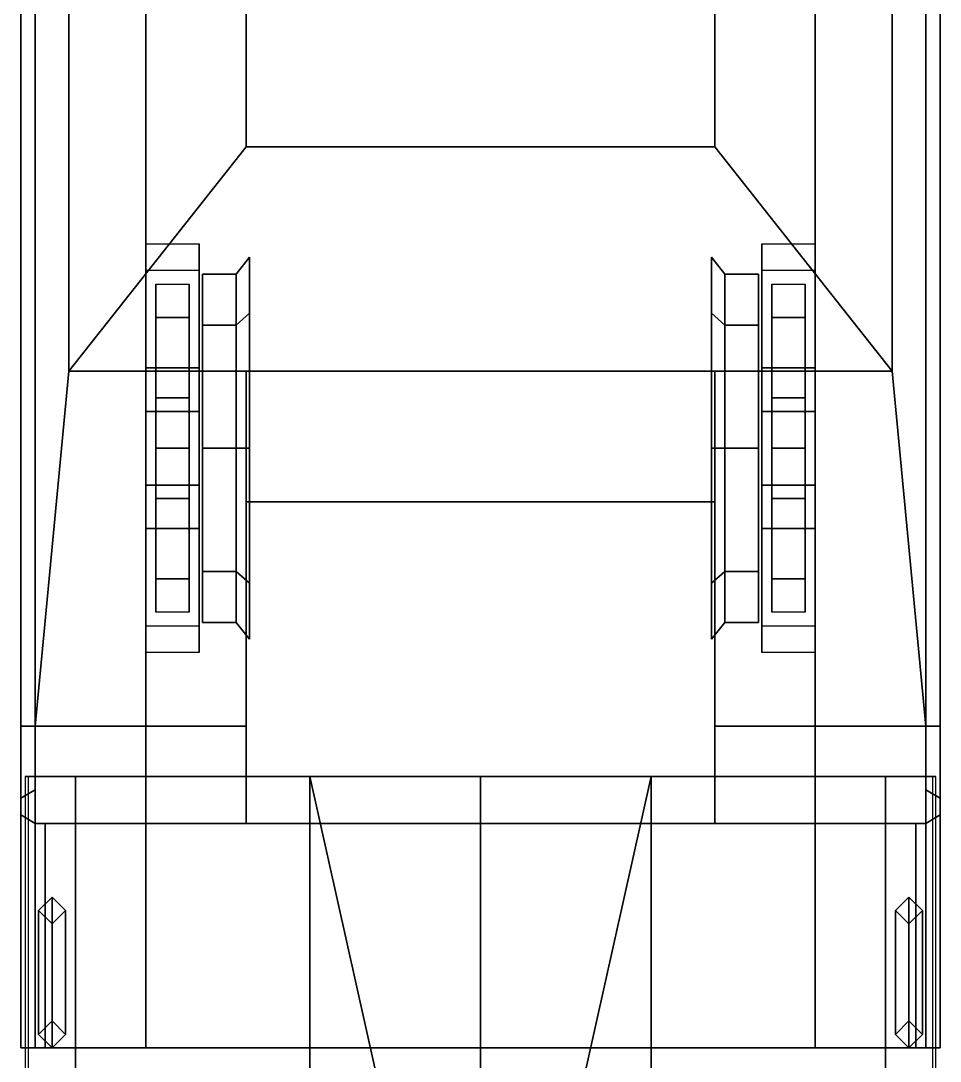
# Model space of a CAD drawing. Header units: millimetres. Extents: x -1.5 to 1.5, y -9 to 19.4.
# Drawn here: x -1.373 to 1.373, y 2.06 to 5.166 of the extents above; entities that cross this region are included whole.
import ezdxf

# ---------------------------------------------------------------- set-up
doc = ezdxf.new("R2010")
doc.units = ezdxf.units.MM
doc.header["$MEASUREMENT"] = 0
doc.layers.add('cab', color=3, linetype='Continuous')
doc.layers.add('wheels', color=2, linetype='Continuous')

msp = doc.modelspace()

# ---------------------------------------------------------------- linework, layer by layer
for points in [[(-1.33, 8.88, 3.1), (-1.3733, 8.855, 3.075), (-1.3733, 3.06, 3.075), (-1.33, 3.06, 3.1)], [(-1.3733, 8.855, 3.075), (-1.3733, 8.805, 3.025), (-1.3733, 3.06, 3.025), (-1.3733, 3.06, 3.075)], [(-1.33, 8.88, 3.1), (-1.33, 3.06, 3.1), (-1.23, 4.12, 3.1), (-1.23, 6.8, 3.1)], [(1.23, 6.8, 3.1), (1.23, 4.12, 3.1), (1.33, 3.06, 3.1), (1.33, 8.88, 3.1)], [(1.3733, 8.855, 3.075), (1.33, 8.88, 3.1), (1.33, 3.06, 3.1), (1.3733, 3.06, 3.075)], [(1.3733, 8.805, 3.025), (1.3733, 8.855, 3.075), (1.3733, 3.06, 3.075), (1.3733, 3.06, 3.025)], [(-1.3733, 8.805, 3.025), (-1.33, 8.78, 3), (-1.33, 3.06, 3), (-1.3733, 3.06, 3.025)], [(-1, 8.8, 0.91), (-1, 2.1, 0.91), (-1, 2.1, 1.2), (-1, 8.8, 1.2)], [(1, 8.8, 0.91), (1, 2.1, 0.91), (-1, 2.1, 0.91), (-1, 8.8, 0.91)], [(1, 2.1, 1.2), (1, 2.1, 0.91), (1, 8.8, 0.91), (1, 8.8, 1.2)], [(1.33, 8.78, 3), (1.3733, 8.805, 3.025), (1.3733, 3.06, 3.025), (1.33, 3.06, 3)], [(-1.33, 8.78, 1.2), (-1.33, 2.87, 2.54), (-1.33, 3.06, 3), (-1.33, 8.78, 3)], [(-1.33, 8.78, 1.2), (-1.33, 2.77, 1.2), (-1.33, 2.77, 2.54), (-1.33, 2.87, 2.54)], [(1.33, 3.06, 3), (1.33, 2.87, 2.54), (1.33, 8.78, 1.2), (1.33, 8.78, 3)], [(1.33, 2.77, 2.54), (1.33, 2.77, 1.2), (1.33, 8.78, 1.2), (1.33, 2.87, 2.54)], [(-1.23, 4.12, 3.1), (-1.23, 4.12, 2.67), (-1.23, 6.8, 2.67), (-1.23, 6.8, 3.1)], [(-1.23, 4.12, 2.67), (-0.7, 4.79, 3.21), (-0.7, 6.17, 3.21), (-1.23, 6.8, 2.67)], [(0.7, 4.79, 3.21), (1.23, 4.12, 2.67), (1.23, 6.8, 2.67), (0.7, 6.17, 3.21)], [(1.23, 4.12, 2.67), (1.23, 4.12, 3.1), (1.23, 6.8, 3.1), (1.23, 6.8, 2.67)], [(-0.7, 4.79, 3.21), (0.7, 4.79, 3.21), (0.7, 6.17, 3.21), (-0.7, 6.17, 3.21)], [(-1.23, 4.12, 2.67), (1.23, 4.12, 2.67), (0.7, 4.79, 3.21), (-0.7, 4.79, 3.21)], [(-0.84, 4.5, 0.91), (-0.84, 4.13, 0.44), (-1, 4.13, 0.44), (-1, 4.5, 0.91)], [(-1, 4.5, 0.91), (-1, 4.13, 0.44), (-1, 4.13, 0.58), (-1, 4.42, 0.91)], [(-0.84, 4.13, 0.58), (-0.84, 4.13, 0.44), (-0.84, 4.5, 0.91), (-0.84, 4.42, 0.91)], [(0.84, 4.5, 0.91), (0.84, 4.13, 0.44), (0.84, 4.13, 0.58), (0.84, 4.42, 0.91)], [(1, 4.5, 0.91), (1, 4.13, 0.44), (0.84, 4.13, 0.44), (0.84, 4.5, 0.91)], [(1, 4.13, 0.58), (1, 4.13, 0.44), (1, 4.5, 0.91), (1, 4.42, 0.91)], [(-1, 4.42, 0.91), (-1, 4.13, 0.58), (-0.84, 4.13, 0.58), (-0.84, 4.42, 0.91)], [(0.84, 4.42, 0.91), (0.84, 4.13, 0.58), (1, 4.13, 0.58), (1, 4.42, 0.91)], [(-0.97, 4.38, 0.91), (-0.97, 3.89, 0.66), (-0.97, 3.89, 0.66), (-0.97, 3.4, 0.91)], [(-0.97, 4.28, 0.79), (-0.97, 4.04, 0.67), (-0.97, 3.89, 0.66), (-0.97, 4.38, 0.91)], [(-0.87, 4.38, 0.91), (-0.87, 4.28, 0.79), (-0.97, 4.28, 0.79), (-0.97, 4.38, 0.91)], [(-0.87, 3.4, 0.91), (-0.87, 3.89, 0.66), (-0.87, 4.38, 0.91)], [(-0.87, 3.89, 0.66), (-0.87, 4.04, 0.67), (-0.87, 4.28, 0.79), (-0.87, 4.38, 0.91)], [(0.87, 4.38, 0.91), (0.87, 3.89, 0.66), (0.87, 3.89, 0.66), (0.87, 3.4, 0.91)], [(0.97, 4.38, 0.91), (0.97, 4.28, 0.79), (0.87, 4.28, 0.79), (0.87, 4.38, 0.91)], [(0.87, 4.28, 0.79), (0.87, 4.04, 0.67), (0.87, 3.89, 0.66), (0.87, 4.38, 0.91)], [(0.97, 3.4, 0.91), (0.97, 3.89, 0.66), (0.97, 4.38, 0.91)], [(0.97, 3.89, 0.66), (0.97, 4.04, 0.67), (0.97, 4.28, 0.79), (0.97, 4.38, 0.91)], [(-0.87, 4.28, 0.79), (-0.87, 4.04, 0.67), (-0.97, 4.04, 0.67), (-0.97, 4.28, 0.79)], [(0.97, 4.28, 0.79), (0.97, 4.04, 0.67), (0.87, 4.04, 0.67), (0.87, 4.28, 0.79)], [(-1.23, 4.12, 3.1), (-1.33, 3.06, 3.1), (-0.7, 3.06, 3.1), (-0.7, 4.12, 3.1)], [(-0.7, 4.12, 3.1), (-0.7, 4.12, 2.67), (-1.23, 4.12, 2.67), (-1.23, 4.12, 3.1)], [(-0.84, 4.13, 0.44), (-0.84, 4.13, 0.19), (-1, 4.13, 0.19), (-1, 4.13, 0.44)], [(-1, 4.13, 0.19), (-1, 3.65, 0.19), (-1, 3.65, 0.58), (-1, 4.13, 0.58)], [(-0.84, 4.13, 0.19), (-0.84, 3.65, 0.19), (-1, 3.65, 0.19), (-1, 4.13, 0.19)], [(-0.84, 4, 0.63), (-0.84, 4.13, 0.58), (-1, 4.13, 0.58), (-1, 4, 0.63)], [(-1, 4.13, 0.58), (-1, 3.65, 0.58), (-1, 3.78, 0.63), (-1, 4, 0.63)], [(-0.84, 3.65, 0.58), (-0.84, 3.65, 0.19), (-0.84, 4.13, 0.19), (-0.84, 4.13, 0.58)], [(-0.84, 3.78, 0.63), (-0.84, 3.65, 0.58), (-0.84, 4.13, 0.58), (-0.84, 4, 0.63)], [(-0.7, 3.06, 3.1), (-0.7, 3.73, 2.67), (-0.7, 4.12, 2.67), (-0.7, 4.12, 3.1)], [(-0.7, 3.73, 2.67), (0.7, 3.73, 2.67), (0.7, 4.12, 2.67), (-0.7, 4.12, 2.67)], [(0.7, 4.12, 2.67), (0.7, 4.12, 3.1), (1.23, 4.12, 3.1), (1.23, 4.12, 2.67)], [(0.7, 3.73, 2.67), (0.7, 3.06, 3.1), (0.7, 4.12, 3.1), (0.7, 4.12, 2.67)], [(0.7, 4.12, 3.1), (0.7, 3.06, 3.1), (1.33, 3.06, 3.1), (1.23, 4.12, 3.1)], [(0.84, 4.13, 0.19), (0.84, 3.65, 0.19), (0.84, 3.65, 0.58), (0.84, 4.13, 0.58)], [(1, 4.13, 0.44), (1, 4.13, 0.19), (0.84, 4.13, 0.19), (0.84, 4.13, 0.44)], [(1, 4.13, 0.19), (1, 3.65, 0.19), (0.84, 3.65, 0.19), (0.84, 4.13, 0.19)], [(0.84, 4.13, 0.58), (0.84, 3.65, 0.58), (0.84, 3.78, 0.63), (0.84, 4, 0.63)], [(1, 4, 0.63), (1, 4.13, 0.58), (0.84, 4.13, 0.58), (0.84, 4, 0.63)], [(1, 3.65, 0.58), (1, 3.65, 0.19), (1, 4.13, 0.19), (1, 4.13, 0.58)], [(1, 3.78, 0.63), (1, 3.65, 0.58), (1, 4.13, 0.58), (1, 4, 0.63)], [(-0.97, 3.89, 0.66), (-0.97, 4.04, 0.67), (-0.87, 4.04, 0.67), (-0.87, 3.89, 0.66)], [(0.87, 3.89, 0.66), (0.87, 4.04, 0.67), (0.97, 4.04, 0.67), (0.97, 3.89, 0.66)], [(-1, 4, 0.63), (-1, 3.78, 0.63), (-0.84, 3.78, 0.63), (-0.84, 4, 0.63)], [(0.84, 4, 0.63), (0.84, 3.78, 0.63), (1, 3.78, 0.63), (1, 4, 0.63)], [(-0.97, 3.89, 0.66), (-0.97, 3.74, 0.67), (-0.97, 3.5, 0.79), (-0.97, 3.4, 0.91)], [(-0.87, 3.89, 0.66), (-0.87, 3.74, 0.67), (-0.97, 3.74, 0.67), (-0.97, 3.89, 0.66)], [(-0.87, 3.5, 0.79), (-0.87, 3.74, 0.67), (-0.87, 3.89, 0.66), (-0.87, 3.4, 0.91)], [(0.87, 3.89, 0.66), (0.87, 3.74, 0.67), (0.87, 3.5, 0.79), (0.87, 3.4, 0.91)], [(0.97, 3.89, 0.66), (0.97, 3.74, 0.67), (0.87, 3.74, 0.67), (0.87, 3.89, 0.66)], [(0.97, 3.5, 0.79), (0.97, 3.74, 0.67), (0.97, 3.89, 0.66), (0.97, 3.4, 0.91)], [(-1, 3.78, 0.63), (-1, 3.65, 0.58), (-0.84, 3.65, 0.58), (-0.84, 3.78, 0.63)], [(0.84, 3.78, 0.63), (0.84, 3.65, 0.58), (1, 3.65, 0.58), (1, 3.78, 0.63)], [(-0.97, 3.5, 0.79), (-0.97, 3.74, 0.67), (-0.87, 3.74, 0.67), (-0.87, 3.5, 0.79)], [(-0.7, 2.77, 2.82), (-0.7, 2.77, 1.46), (-0.7, 3.73, 2.67), (-0.7, 3.06, 3.1)], [(-0.7, 2.77, 1.46), (0.7, 2.77, 1.46), (0.7, 3.73, 2.67), (-0.7, 3.73, 2.67)], [(0.7, 2.77, 1.46), (0.7, 2.77, 2.82), (0.7, 3.06, 3.1), (0.7, 3.73, 2.67)], [(0.87, 3.5, 0.79), (0.87, 3.74, 0.67), (0.97, 3.74, 0.67), (0.97, 3.5, 0.79)], [(-1, 3.65, 0.44), (-1, 3.65, 0.19), (-0.84, 3.65, 0.19), (-0.84, 3.65, 0.44)], [(-0.84, 3.36, 0.91), (-0.84, 3.65, 0.58), (-1, 3.65, 0.58), (-1, 3.36, 0.91)], [(-1, 3.65, 0.58), (-1, 3.65, 0.44), (-1, 3.28, 0.91), (-1, 3.36, 0.91)], [(-1, 3.28, 0.91), (-1, 3.65, 0.44), (-0.84, 3.65, 0.44), (-0.84, 3.28, 0.91)], [(-0.84, 3.28, 0.91), (-0.84, 3.65, 0.44), (-0.84, 3.65, 0.58), (-0.84, 3.36, 0.91)], [(0.84, 3.65, 0.44), (0.84, 3.65, 0.19), (1, 3.65, 0.19), (1, 3.65, 0.44)], [(0.84, 3.28, 0.91), (0.84, 3.65, 0.44), (1, 3.65, 0.44), (1, 3.28, 0.91)], [(0.84, 3.65, 0.58), (0.84, 3.65, 0.44), (0.84, 3.28, 0.91), (0.84, 3.36, 0.91)], [(1, 3.36, 0.91), (1, 3.65, 0.58), (0.84, 3.65, 0.58), (0.84, 3.36, 0.91)], [(1, 3.28, 0.91), (1, 3.65, 0.44), (1, 3.65, 0.58), (1, 3.36, 0.91)], [(-0.97, 3.4, 0.91), (-0.97, 3.5, 0.79), (-0.87, 3.5, 0.79), (-0.87, 3.4, 0.91)], [(0.87, 3.4, 0.91), (0.87, 3.5, 0.79), (0.97, 3.5, 0.79), (0.97, 3.4, 0.91)], [(-1.33, 2.87, 2.82), (-1.3733, 2.845, 2.82), (-1.3733, 3.06, 3.025), (-1.33, 3.06, 3)], [(-1.3733, 2.845, 2.82), (-1.3733, 2.795, 2.82), (-1.3733, 3.06, 3.075), (-1.3733, 3.06, 3.025)], [(-1.3733, 2.795, 2.82), (-1.33, 2.77, 2.82), (-1.33, 3.06, 3.1), (-1.3733, 3.06, 3.075)], [(-1.33, 2.87, 2.54), (-1.33, 2.87, 2.54), (-1.33, 2.87, 2.82), (-1.33, 3.06, 3)], [(-1.33, 3.06, 3.1), (-1.33, 2.77, 2.82), (-0.7, 2.77, 2.82), (-0.7, 3.06, 3.1)], [(0.7, 3.06, 3.1), (0.7, 2.77, 2.82), (1.33, 2.77, 2.82), (1.33, 3.06, 3.1)], [(1.33, 2.87, 2.82), (1.33, 2.87, 2.54), (1.33, 2.87, 2.54), (1.33, 3.06, 3)], [(1.33, 2.77, 2.82), (1.3733, 2.795, 2.82), (1.3733, 3.06, 3.075), (1.33, 3.06, 3.1)], [(1.3733, 2.845, 2.82), (1.33, 2.87, 2.82), (1.33, 3.06, 3), (1.3733, 3.06, 3.025)], [(1.3733, 2.795, 2.82), (1.3733, 2.845, 2.82), (1.3733, 3.06, 3.025), (1.3733, 3.06, 3.075)], [(-1.3733, 2.845, 2.565), (-1.33, 2.87, 2.54), (-1.33, 2.1, 2.54), (-1.3733, 2.1, 2.565)], [(-1.33, 2.87, 2.54), (-1.3733, 2.845, 2.565), (-1.3733, 2.845, 2.82), (-1.33, 2.87, 2.82)], [(1.33, 2.87, 2.54), (1.3733, 2.845, 2.565), (1.3733, 2.1, 2.565), (1.33, 2.1, 2.54)], [(1.3733, 2.845, 2.565), (1.33, 2.87, 2.54), (1.33, 2.87, 2.82), (1.3733, 2.845, 2.82)], [(-1.3733, 2.795, 2.615), (-1.3733, 2.845, 2.565), (-1.3733, 2.1, 2.565), (-1.3733, 2.1, 2.615)], [(-1.3733, 2.845, 2.565), (-1.3733, 2.795, 2.615), (-1.3733, 2.795, 2.82), (-1.3733, 2.845, 2.82)], [(1.3733, 2.845, 2.565), (1.3733, 2.795, 2.615), (1.3733, 2.1, 2.615), (1.3733, 2.1, 2.565)], [(1.3733, 2.795, 2.615), (1.3733, 2.845, 2.565), (1.3733, 2.845, 2.82), (1.3733, 2.795, 2.82)], [(-1.33, 2.77, 2.64), (-1.3733, 2.795, 2.615), (-1.3733, 2.1, 2.615), (-1.33, 2.1, 2.64)], [(-1.3733, 2.795, 2.615), (-1.33, 2.77, 2.64), (-1.33, 2.77, 2.82), (-1.3733, 2.795, 2.82)], [(-1.33, 2.77, 1.31), (-1.33, 2.77, 1.2), (1.33, 2.77, 1.2), (1.33, 2.77, 1.31)], [(-1.33, 2.77, 1.31), (-1.33, 2.1, 1.31), (-1.33, 2.1, 2.54), (-1.33, 2.77, 2.54)], [(-1.33, 2.77, 2.64), (-1.33, 2.1, 2.64), (-1.3, 2.1, 2.64), (-1.3, 2.77, 2.64)], [(-1.33, 2.77, 2.82), (-1.33, 2.77, 2.64), (-1.3, 2.77, 2.64), (-0.7, 2.77, 2.82)], [(-1.3, 2.77, 1.46), (-1.3, 2.1, 1.46), (1.3, 2.1, 1.46), (1.3, 2.77, 1.46)], [(-1.3, 2.1, 2.64), (-1.3, 2.1, 1.46), (-1.3, 2.77, 1.46), (-1.3, 2.77, 2.64)], [(-1.3, 2.77, 2.64), (-1.3, 2.77, 1.46), (-0.7, 2.77, 1.46), (-0.7, 2.77, 2.82)], [(1.3, 2.77, 1.46), (1.3, 2.77, 2.64), (0.7, 2.77, 2.82), (0.7, 2.77, 1.46)], [(1.33, 2.77, 2.64), (1.33, 2.77, 2.82), (0.7, 2.77, 2.82), (1.3, 2.77, 2.64)], [(1.3, 2.77, 1.46), (1.3, 2.1, 1.46), (1.3, 2.1, 2.64), (1.3, 2.77, 2.64)], [(1.3, 2.77, 2.64), (1.3, 2.1, 2.64), (1.33, 2.1, 2.64), (1.33, 2.77, 2.64)], [(1.3733, 2.795, 2.615), (1.33, 2.77, 2.64), (1.33, 2.1, 2.64), (1.3733, 2.1, 2.615)], [(1.33, 2.77, 2.64), (1.3733, 2.795, 2.615), (1.3733, 2.795, 2.82), (1.33, 2.77, 2.82)], [(1.33, 2.1, 2.54), (1.33, 2.1, 1.31), (1.33, 2.77, 1.31), (1.33, 2.77, 2.54)], [(-1.28, 2.55, 0.37), (-1.32, 2.51, 0.41), (-1.32, 2.51, 1.31), (-1.28, 2.55, 1.31)], [(-1.28, 2.1, 0.37), (-1.32, 2.14, 0.41), (-1.32, 2.51, 0.41), (-1.28, 2.55, 0.37)], [(-1.24, 2.51, 0.41), (-1.28, 2.55, 0.37), (-1.28, 2.55, 1.31), (-1.24, 2.51, 1.31)], [(-1.24, 2.14, 0.41), (-1.28, 2.1, 0.37), (-1.28, 2.55, 0.37), (-1.24, 2.51, 0.41)], [(1.28, 2.55, 0.37), (1.24, 2.51, 0.41), (1.24, 2.51, 1.31), (1.28, 2.55, 1.31)], [(1.28, 2.1, 0.37), (1.24, 2.14, 0.41), (1.24, 2.51, 0.41), (1.28, 2.55, 0.37)], [(1.32, 2.51, 0.41), (1.28, 2.55, 0.37), (1.28, 2.55, 1.31), (1.32, 2.51, 1.31)], [(1.32, 2.14, 0.41), (1.28, 2.1, 0.37), (1.28, 2.55, 0.37), (1.32, 2.51, 0.41)], [(-1.32, 2.51, 0.41), (-1.28, 2.47, 0.45), (-1.28, 2.47, 1.31), (-1.32, 2.51, 1.31)], [(-1.32, 2.14, 0.41), (-1.28, 2.18, 0.45), (-1.28, 2.47, 0.45), (-1.32, 2.51, 0.41)], [(-1.28, 2.18, 0.67), (-1.32, 2.14, 0.71), (-1.32, 2.51, 0.71), (-1.28, 2.47, 0.67)], [(-1.32, 2.14, 0.71), (-1.28, 2.18, 0.75), (-1.28, 2.47, 0.75), (-1.32, 2.51, 0.71)], [(-1.28, 2.18, 1), (-1.32, 2.14, 1.04), (-1.32, 2.51, 1.04), (-1.28, 2.47, 1)], [(-1.32, 2.14, 1.04), (-1.28, 2.18, 1.08), (-1.28, 2.47, 1.08), (-1.32, 2.51, 1.04)], [(-1.28, 2.47, 0.45), (-1.24, 2.51, 0.41), (-1.24, 2.51, 1.31), (-1.28, 2.47, 1.31)], [(-1.28, 2.18, 0.45), (-1.24, 2.14, 0.41), (-1.24, 2.51, 0.41), (-1.28, 2.47, 0.45)], [(-1.24, 2.14, 0.71), (-1.28, 2.18, 0.67), (-1.28, 2.47, 0.67), (-1.24, 2.51, 0.71)], [(-1.28, 2.18, 0.75), (-1.24, 2.14, 0.71), (-1.24, 2.51, 0.71), (-1.28, 2.47, 0.75)], [(-1.24, 2.14, 1.04), (-1.28, 2.18, 1), (-1.28, 2.47, 1), (-1.24, 2.51, 1.04)], [(-1.28, 2.18, 1.08), (-1.24, 2.14, 1.04), (-1.24, 2.51, 1.04), (-1.28, 2.47, 1.08)], [(1.24, 2.51, 0.41), (1.28, 2.47, 0.45), (1.28, 2.47, 1.31), (1.24, 2.51, 1.31)], [(1.24, 2.14, 1.04), (1.28, 2.18, 1.08), (1.28, 2.47, 1.08), (1.24, 2.51, 1.04)], [(1.28, 2.18, 1), (1.24, 2.14, 1.04), (1.24, 2.51, 1.04), (1.28, 2.47, 1)], [(1.24, 2.14, 0.71), (1.28, 2.18, 0.75), (1.28, 2.47, 0.75), (1.24, 2.51, 0.71)], [(1.28, 2.18, 0.67), (1.24, 2.14, 0.71), (1.24, 2.51, 0.71), (1.28, 2.47, 0.67)], [(1.24, 2.14, 0.41), (1.28, 2.18, 0.45), (1.28, 2.47, 0.45), (1.24, 2.51, 0.41)], [(1.28, 2.47, 0.45), (1.32, 2.51, 0.41), (1.32, 2.51, 1.31), (1.28, 2.47, 1.31)], [(1.28, 2.18, 1.08), (1.32, 2.14, 1.04), (1.32, 2.51, 1.04), (1.28, 2.47, 1.08)], [(1.32, 2.14, 1.04), (1.28, 2.18, 1), (1.28, 2.47, 1), (1.32, 2.51, 1.04)], [(1.28, 2.18, 0.75), (1.32, 2.14, 0.71), (1.32, 2.51, 0.71), (1.28, 2.47, 0.75)], [(1.32, 2.14, 0.71), (1.28, 2.18, 0.67), (1.28, 2.47, 0.67), (1.32, 2.51, 0.71)], [(1.28, 2.18, 0.45), (1.32, 2.14, 0.41), (1.32, 2.51, 0.41), (1.28, 2.47, 0.45)], [(-1.28, 2.18, 0.45), (-1.32, 2.14, 0.41), (-1.32, 2.14, 1.31), (-1.28, 2.18, 1.31)], [(-1.24, 2.14, 0.41), (-1.28, 2.18, 0.45), (-1.28, 2.18, 1.31), (-1.24, 2.14, 1.31)], [(1.28, 2.18, 0.45), (1.24, 2.14, 0.41), (1.24, 2.14, 1.31), (1.28, 2.18, 1.31)], [(1.32, 2.14, 0.41), (1.28, 2.18, 0.45), (1.28, 2.18, 1.31), (1.32, 2.14, 1.31)], [(-1.32, 2.14, 0.41), (-1.28, 2.1, 0.37), (-1.28, 2.1, 1.31), (-1.32, 2.14, 1.31)], [(-1.28, 2.1, 0.37), (-1.24, 2.14, 0.41), (-1.24, 2.14, 1.31), (-1.28, 2.1, 1.31)], [(1.24, 2.14, 0.41), (1.28, 2.1, 0.37), (1.28, 2.1, 1.31), (1.24, 2.14, 1.31)], [(1.28, 2.1, 0.37), (1.32, 2.14, 0.41), (1.32, 2.14, 1.31), (1.28, 2.1, 1.31)], [(-1.3733, 2.1, 2.615), (-1.3733, 2.1, 2.565), (-1.33, 2.1, 2.54), (-1.33, 2.1, 2.64)], [(-1.3, 2.1, 1.46), (-1.33, 2.1, 1.31), (1.33, 2.1, 1.31), (1.3, 2.1, 1.46)], [(-1.33, 2.1, 2.64), (-1.33, 2.1, 1.31), (-1.3, 2.1, 1.46), (-1.3, 2.1, 2.64)], [(-1, 2.1, 1.2), (-1, 2.1, 0.91), (1, 2.1, 0.91), (1, 2.1, 1.2)], [(1.3, 2.1, 2.64), (1.3, 2.1, 1.46), (1.33, 2.1, 1.31), (1.33, 2.1, 2.64)], [(1.33, 2.1, 2.64), (1.33, 2.1, 2.54), (1.3733, 2.1, 2.565), (1.3733, 2.1, 2.615)]]:
    msp.add_3dface(points)
at = {"layer": 'cab'}
for points in [[(-1.21, 0.21, 3.82), (-1.21, 2.91, 3.82), (-1.36, 2.91, 3.58), (-1.36, 0.21, 3.58)], [(-1.35, 2.91, 3.58), (-1.36, 2.91, 3.58), (-1.21, 2.91, 3.82), (-1.21, 2.91, 3.8)], [(-1.21, 2.91, 3.8), (-1.21, 0.21, 3.8), (-1.35, 0.21, 3.58), (-1.35, 2.91, 3.58)], [(-0.51, 0.21, 4.11), (-0.51, 2.91, 4.11), (-1.21, 2.91, 3.82), (-1.21, 0.21, 3.82)], [(-0.51, 2.91, 4.09), (-0.51, 0.21, 4.09), (-1.21, 0.21, 3.8), (-1.21, 2.91, 3.8)], [(-1.21, 2.91, 3.8), (-1.21, 2.91, 3.82), (-0.51, 2.91, 4.11), (-0.51, 2.91, 4.09)], [(-0.15, 0.94, 4.1241), (-0.15, 1.3, 4.1241), (-0.51, 2.91, 4.11), (-0.51, 0.21, 4.11)], [(0, 2.91, 4.11), (0, 0.21, 4.11), (-0.51, 0.21, 4.09), (-0.51, 2.91, 4.09)], [(-0.51, 2.91, 4.09), (-0.51, 2.91, 4.11), (0, 2.91, 4.13), (0, 2.91, 4.11)], [(0, 1.3, 4.13), (0, 2.91, 4.13), (-0.51, 2.91, 4.11), (-0.15, 1.3, 4.1241)], [(0.51, 2.91, 4.09), (0.51, 0.21, 4.09), (0, 0.21, 4.11), (0, 2.91, 4.11)], [(0, 2.91, 4.11), (0, 2.91, 4.13), (0.51, 2.91, 4.11), (0.51, 2.91, 4.09)], [(0.15, 1.3, 4.1241), (0.51, 2.91, 4.11), (0, 2.91, 4.13), (0, 1.3, 4.13)], [(0.15, 1.3, 4.1241), (0.15, 0.94, 4.1241), (0.51, 0.21, 4.11), (0.51, 2.91, 4.11)], [(0.51, 2.91, 4.11), (0.51, 0.21, 4.11), (1.21, 0.21, 3.82), (1.21, 2.91, 3.82)], [(1.21, 2.91, 3.8), (1.21, 0.21, 3.8), (0.51, 0.21, 4.09), (0.51, 2.91, 4.09)], [(0.51, 2.91, 4.09), (0.51, 2.91, 4.11), (1.21, 2.91, 3.82), (1.21, 2.91, 3.8)], [(1.21, 2.91, 3.82), (1.21, 0.21, 3.82), (1.36, 0.21, 3.58), (1.36, 2.91, 3.58)], [(1.35, 2.91, 3.58), (1.35, 0.21, 3.58), (1.21, 0.21, 3.8), (1.21, 2.91, 3.8)], [(1.21, 2.91, 3.8), (1.21, 2.91, 3.82), (1.36, 2.91, 3.58), (1.35, 2.91, 3.58)]]:
    msp.add_3dface(points, dxfattribs=at)
at = {"layer": 'wheels'}
for points in [[(-0.73, 4.2577, 0.1523), (-0.73, 4.41, 0.52), (-0.69, 4.46, 0.52), (-0.69, 4.2931, 0.1169)], [(-0.73, 4.41, 0.52), (-0.73, 4.2577, 0.8877), (-0.69, 4.2931, 0.9231), (-0.69, 4.46, 0.52)], [(-0.69, 3.4869, 0.1169), (-0.69, 4.46, 0.52), (-0.69, 4.2931, 0.9231), (-0.69, 3.32, 0.52)], [(-0.69, 3.89, -0.05), (-0.69, 4.2931, 0.1169), (-0.69, 4.46, 0.52), (-0.69, 3.4869, 0.1169)], [(0.73, 4.41, 0.52), (0.73, 4.2577, 0.1523), (0.69, 4.2931, 0.1169), (0.69, 4.46, 0.52)], [(0.69, 4.2931, 0.1169), (0.69, 3.32, 0.52), (0.69, 3.4869, 0.9231), (0.69, 4.46, 0.52)], [(0.73, 4.2577, 0.8877), (0.73, 4.41, 0.52), (0.69, 4.46, 0.52), (0.69, 4.2931, 0.9231)], [(0.69, 4.46, 0.52), (0.69, 3.4869, 0.9231), (0.69, 3.89, 1.09), (0.69, 4.2931, 0.9231)], [(-0.83, 4.2577, 0.1523), (-0.83, 3.89), (-0.83, 3.5223, 0.1523), (-0.83, 4.41, 0.52)], [(-0.83, 4.41, 0.52), (-0.83, 3.5223, 0.1523), (-0.83, 3.37, 0.52), (-0.83, 4.2577, 0.8877)], [(-0.83, 4.2577, 0.1523), (-0.83, 4.41, 0.52), (-0.73, 4.41, 0.52), (-0.73, 4.2577, 0.1523)], [(-0.83, 4.41, 0.52), (-0.83, 4.2577, 0.8877), (-0.73, 4.2577, 0.8877), (-0.73, 4.41, 0.52)], [(0.83, 4.41, 0.52), (0.83, 4.2577, 0.1523), (0.73, 4.2577, 0.1523), (0.73, 4.41, 0.52)], [(0.83, 4.2577, 0.8877), (0.83, 4.41, 0.52), (0.73, 4.41, 0.52), (0.73, 4.2577, 0.8877)], [(0.83, 3.37, 0.52), (0.83, 4.2577, 0.1523), (0.83, 4.41, 0.52), (0.83, 3.5223, 0.8877)], [(0.83, 3.5223, 0.8877), (0.83, 4.41, 0.52), (0.83, 4.2577, 0.8877), (0.83, 3.89, 1.04)], [(-0.73, 3.89), (-0.73, 4.2577, 0.1523), (-0.69, 4.2931, 0.1169), (-0.69, 3.89, -0.05)], [(-0.73, 4.2577, 0.8877), (-0.73, 3.89, 1.04), (-0.69, 3.89, 1.09), (-0.69, 4.2931, 0.9231)], [(-0.69, 3.32, 0.52), (-0.69, 4.2931, 0.9231), (-0.69, 3.89, 1.09), (-0.69, 3.4869, 0.9231)], [(0.69, 3.89, -0.05), (0.69, 3.4869, 0.1169), (0.69, 3.32, 0.52), (0.69, 4.2931, 0.1169)], [(0.73, 4.2577, 0.1523), (0.73, 3.89), (0.69, 3.89, -0.05), (0.69, 4.2931, 0.1169)], [(0.73, 3.89, 1.04), (0.73, 4.2577, 0.8877), (0.69, 4.2931, 0.9231), (0.69, 3.89, 1.09)], [(-0.83, 3.89), (-0.83, 4.2577, 0.1523), (-0.73, 4.2577, 0.1523), (-0.73, 3.89)], [(-0.83, 4.2577, 0.8877), (-0.83, 3.37, 0.52), (-0.83, 3.5223, 0.8877), (-0.83, 3.89, 1.04)], [(-0.83, 4.2577, 0.8877), (-0.83, 3.89, 1.04), (-0.73, 3.89, 1.04), (-0.73, 4.2577, 0.8877)], [(0.83, 4.2577, 0.1523), (0.83, 3.89), (0.73, 3.89), (0.73, 4.2577, 0.1523)], [(0.83, 3.89, 1.04), (0.83, 4.2577, 0.8877), (0.73, 4.2577, 0.8877), (0.73, 3.89, 1.04)], [(0.83, 3.5223, 0.1523), (0.83, 3.89), (0.83, 4.2577, 0.1523), (0.83, 3.37, 0.52)], [(-0.83, 3.5223, 0.1523), (-0.83, 3.89), (-0.73, 3.89), (-0.73, 3.5223, 0.1523)], [(-0.83, 3.89, 1.04), (-0.83, 3.5223, 0.8877), (-0.73, 3.5223, 0.8877), (-0.73, 3.89, 1.04)], [(-0.73, 3.5223, 0.1523), (-0.73, 3.89), (-0.69, 3.89, -0.05), (-0.69, 3.4869, 0.1169)], [(-0.73, 3.89, 1.04), (-0.73, 3.5223, 0.8877), (-0.69, 3.4869, 0.9231), (-0.69, 3.89, 1.09)], [(0.73, 3.89), (0.73, 3.5223, 0.1523), (0.69, 3.4869, 0.1169), (0.69, 3.89, -0.05)], [(0.73, 3.5223, 0.8877), (0.73, 3.89, 1.04), (0.69, 3.89, 1.09), (0.69, 3.4869, 0.9231)], [(0.83, 3.89), (0.83, 3.5223, 0.1523), (0.73, 3.5223, 0.1523), (0.73, 3.89)], [(0.83, 3.5223, 0.8877), (0.83, 3.89, 1.04), (0.73, 3.89, 1.04), (0.73, 3.5223, 0.8877)], [(-0.83, 3.37, 0.52), (-0.83, 3.5223, 0.1523), (-0.73, 3.5223, 0.1523), (-0.73, 3.37, 0.52)], [(-0.83, 3.5223, 0.8877), (-0.83, 3.37, 0.52), (-0.73, 3.37, 0.52), (-0.73, 3.5223, 0.8877)], [(-0.73, 3.37, 0.52), (-0.73, 3.5223, 0.1523), (-0.69, 3.4869, 0.1169), (-0.69, 3.32, 0.52)], [(-0.73, 3.5223, 0.8877), (-0.73, 3.37, 0.52), (-0.69, 3.32, 0.52), (-0.69, 3.4869, 0.9231)], [(0.73, 3.5223, 0.1523), (0.73, 3.37, 0.52), (0.69, 3.32, 0.52), (0.69, 3.4869, 0.1169)], [(0.73, 3.37, 0.52), (0.73, 3.5223, 0.8877), (0.69, 3.4869, 0.9231), (0.69, 3.32, 0.52)], [(0.83, 3.5223, 0.1523), (0.83, 3.37, 0.52), (0.73, 3.37, 0.52), (0.73, 3.5223, 0.1523)], [(0.83, 3.37, 0.52), (0.83, 3.5223, 0.8877), (0.73, 3.5223, 0.8877), (0.73, 3.37, 0.52)]]:
    msp.add_3dface(points, dxfattribs=at)

doc.saveas('drawing.dxf')
